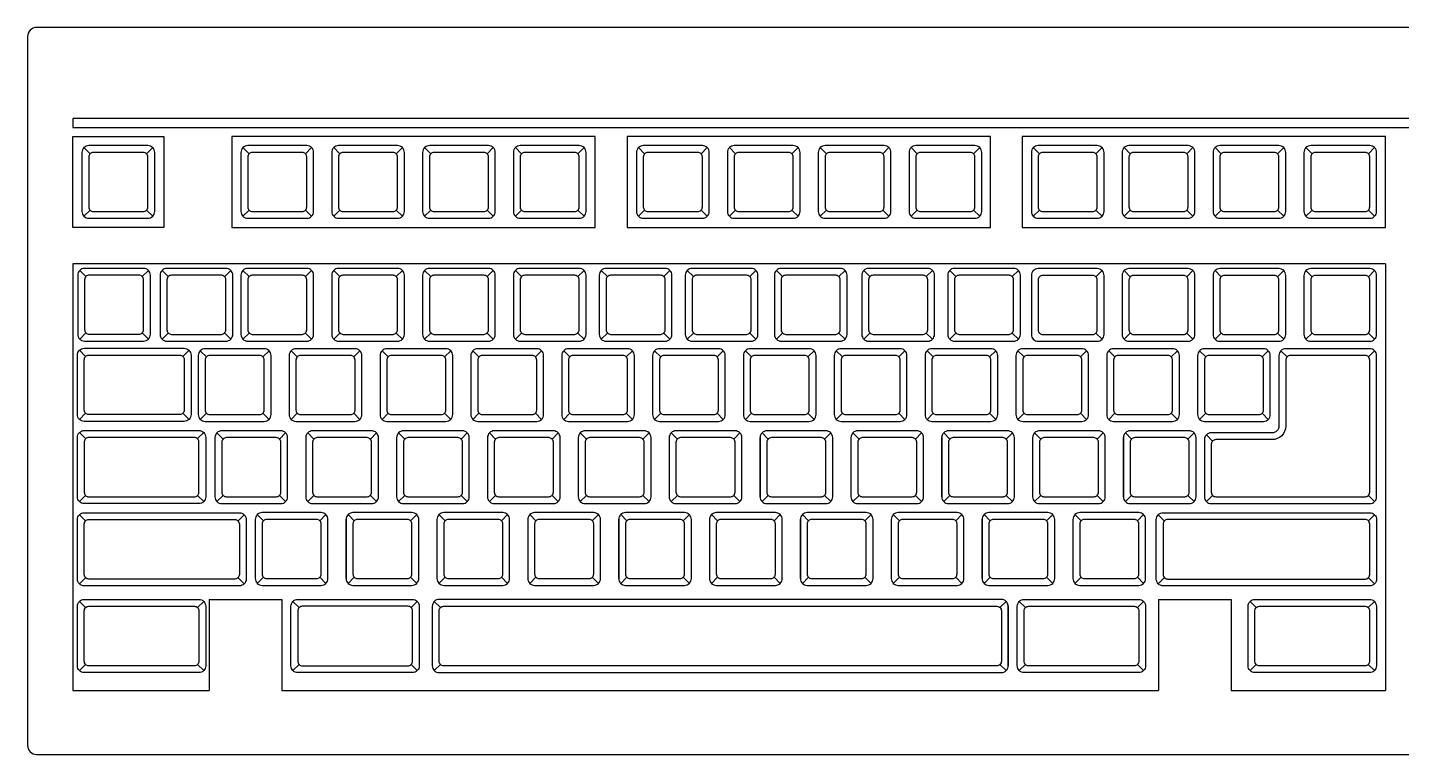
# Model space of a CAD drawing. Extents: x 13.648 to 14.108, y 8.023 to 8.183.
# Drawn here: x 13.6484 to 13.9509, y 8.0232 to 8.1832 of the extents above; entities that cross this region are included whole.
import ezdxf

# ---------------------------------------------------------------- set-up
doc = ezdxf.new("R2010")
doc.units = 0
doc.header["$MEASUREMENT"] = 0
doc.layers.add('ACES', color=2, linetype='CONTINUOUS')
doc.layers.add('ACES-I', color=1, linetype='CONTINUOUS')

msp = doc.modelspace()

# ---------------------------------------------------------------- linework, layer by layer
at = {"layer": 'ACES'}
msp.add_lwpolyline([(13.64845, 8.18121), (13.64845, 8.02521, 0.414214), (13.65045, 8.02321), (14.10645, 8.02321, 0.414214), (14.10845, 8.02521), (14.10845, 8.18121, 0.414214), (14.10645, 8.18321), (13.65045, 8.18321, 0.414214)], format="xyb", close=True, dxfattribs=at)
at = {"layer": 'ACES-I'}
for p, q in [((13.66224, 8.15542), (13.66089, 8.15677)), ((13.67465, 8.15542), (13.67601, 8.15677)), ((13.69722, 8.15542), (13.69587, 8.15677)), ((13.70964, 8.15542), (13.71099, 8.15677)), ((13.71722, 8.15542), (13.71587, 8.15677)), ((13.72964, 8.15542), (13.73099, 8.15677)), ((13.73722, 8.15542), (13.73587, 8.15677)), ((13.74964, 8.15542), (13.75099, 8.15677)), ((13.75722, 8.15542), (13.75587, 8.15677)), ((13.76964, 8.15542), (13.77099, 8.15677)), ((13.78432, 8.15542), (13.78297, 8.15677)), ((13.79674, 8.15542), (13.79809, 8.15677)), ((13.80432, 8.15542), (13.80297, 8.15677)), ((13.81674, 8.15542), (13.81809, 8.15677)), ((13.82432, 8.15542), (13.82297, 8.15677)), ((13.83674, 8.15542), (13.83809, 8.15677)), ((13.84432, 8.15542), (13.84297, 8.15677)), ((13.85674, 8.15542), (13.85809, 8.15677)), ((13.87124, 8.15542), (13.86989, 8.15677)), ((13.88365, 8.15542), (13.88501, 8.15677)), ((13.89124, 8.15542), (13.88989, 8.15677)), ((13.90365, 8.15542), (13.90501, 8.15677)), ((13.91124, 8.15542), (13.90989, 8.15677)), ((13.92365, 8.15542), (13.92501, 8.15677)), ((13.93124, 8.15542), (13.92989, 8.15677)), ((13.94365, 8.15542), (13.94501, 8.15677)), ((13.66224, 8.143), (13.66089, 8.14165)), ((13.67465, 8.143), (13.67601, 8.14165)), ((13.69722, 8.143), (13.69587, 8.14165)), ((13.70964, 8.143), (13.71099, 8.14165)), ((13.71722, 8.143), (13.71587, 8.14165)), ((13.72964, 8.143), (13.73099, 8.14165)), ((13.73722, 8.143), (13.73587, 8.14165)), ((13.74964, 8.143), (13.75099, 8.14165)), ((13.75722, 8.143), (13.75587, 8.14165)), ((13.76964, 8.143), (13.77099, 8.14165)), ((13.78432, 8.143), (13.78297, 8.14165)), ((13.79674, 8.143), (13.79809, 8.14165)), ((13.80432, 8.143), (13.80297, 8.14165)), ((13.81674, 8.143), (13.81809, 8.14165)), ((13.82432, 8.143), (13.82297, 8.14165)), ((13.83674, 8.143), (13.83809, 8.14165)), ((13.84432, 8.143), (13.84297, 8.14165)), ((13.85674, 8.143), (13.85809, 8.14165)), ((13.87124, 8.143), (13.86989, 8.14165)), ((13.88365, 8.143), (13.88501, 8.14165)), ((13.89124, 8.143), (13.88989, 8.14165)), ((13.90365, 8.143), (13.90501, 8.14165)), ((13.91124, 8.143), (13.90989, 8.14165)), ((13.92365, 8.143), (13.92501, 8.14165)), ((13.93124, 8.143), (13.92989, 8.14165)), ((13.94365, 8.143), (13.94501, 8.14165)), ((13.94745, 8.13121), (13.65845, 8.13121)), ((13.65845, 8.13121), (13.65845, 8.03733)), ((13.94745, 8.13121), (13.94745, 8.03733)), ((13.66131, 8.1284), (13.65996, 8.12975)), ((13.67372, 8.1284), (13.67508, 8.12975)), ((13.67945, 8.12838), (13.67809, 8.12974)), ((13.69186, 8.12838), (13.69321, 8.12974)), ((13.69722, 8.12838), (13.69587, 8.12974)), ((13.70964, 8.12838), (13.71099, 8.12974)), ((13.71722, 8.12838), (13.71587, 8.12974)), ((13.72964, 8.12838), (13.73099, 8.12974)), ((13.73722, 8.12838), (13.73587, 8.12974)), ((13.74964, 8.12838), (13.75099, 8.12974)), ((13.75722, 8.12838), (13.75587, 8.12974)), ((13.76964, 8.12838), (13.77099, 8.12974)), ((13.77612, 8.12838), (13.77477, 8.12974)), ((13.78853, 8.12838), (13.78989, 8.12974)), ((13.79506, 8.12838), (13.7937, 8.12974)), ((13.80747, 8.12838), (13.80883, 8.12974)), ((13.81468, 8.12838), (13.81332, 8.12974)), ((13.82709, 8.12838), (13.82844, 8.12974)), ((13.83392, 8.12838), (13.83257, 8.12974)), ((13.84633, 8.12838), (13.84769, 8.12974)), ((13.85283, 8.12838), (13.85148, 8.12974)), ((13.86525, 8.12838), (13.8666, 8.12974)), ((13.88365, 8.12837), (13.88501, 8.12972)), ((13.89124, 8.12837), (13.88989, 8.12972)), ((13.90365, 8.12837), (13.90501, 8.12972)), ((13.91124, 8.12837), (13.90989, 8.12972)), ((13.92365, 8.12837), (13.92501, 8.12972)), ((13.93124, 8.12837), (13.92989, 8.12972)), ((13.94365, 8.12837), (13.94501, 8.12972)), ((13.66131, 8.11598), (13.65996, 8.11463)), ((13.67372, 8.11598), (13.67508, 8.11463)), ((13.67945, 8.11597), (13.67809, 8.11461)), ((13.69186, 8.11597), (13.69321, 8.11461)), ((13.69722, 8.11597), (13.69587, 8.11461)), ((13.70964, 8.11597), (13.71099, 8.11461)), ((13.71722, 8.11597), (13.71587, 8.11461)), ((13.72964, 8.11597), (13.73099, 8.11461)), ((13.73722, 8.11597), (13.73587, 8.11461)), ((13.74964, 8.11597), (13.75099, 8.11461)), ((13.75722, 8.11597), (13.75587, 8.11461)), ((13.76964, 8.11597), (13.77099, 8.11461)), ((13.77612, 8.11597), (13.77477, 8.11461)), ((13.78853, 8.11597), (13.78989, 8.11461)), ((13.79506, 8.11597), (13.7937, 8.11461)), ((13.80747, 8.11597), (13.80883, 8.11461)), ((13.81468, 8.11597), (13.81332, 8.11461)), ((13.82709, 8.11597), (13.82844, 8.11461)), ((13.83392, 8.11597), (13.83257, 8.11461)), ((13.84633, 8.11597), (13.84769, 8.11461)), ((13.85283, 8.11597), (13.85148, 8.11461)), ((13.86525, 8.11597), (13.8666, 8.11461)), ((13.88365, 8.11595), (13.88501, 8.1146)), ((13.89124, 8.11595), (13.88989, 8.1146)), ((13.90365, 8.11595), (13.90501, 8.1146)), ((13.91124, 8.11595), (13.90989, 8.1146)), ((13.92365, 8.11595), (13.92501, 8.1146)), ((13.93124, 8.11595), (13.92989, 8.1146)), ((13.94365, 8.11595), (13.94501, 8.1146)), ((13.66124, 8.11081), (13.65989, 8.11216)), ((13.68265, 8.11081), (13.68401, 8.11216)), ((13.68785, 8.11072), (13.6865, 8.11207)), ((13.70027, 8.11072), (13.70162, 8.11207)), ((13.70785, 8.11072), (13.7065, 8.11207)), ((13.72027, 8.11072), (13.72162, 8.11207)), ((13.72785, 8.11072), (13.7265, 8.11207)), ((13.74027, 8.11072), (13.74162, 8.11207)), ((13.74785, 8.11072), (13.7465, 8.11207)), ((13.76027, 8.11072), (13.76162, 8.11207)), ((13.76785, 8.11072), (13.7665, 8.11207)), ((13.78027, 8.11072), (13.78162, 8.11207)), ((13.78785, 8.11072), (13.7865, 8.11207)), ((13.80027, 8.11072), (13.80162, 8.11207)), ((13.80785, 8.11072), (13.8065, 8.11207)), ((13.82027, 8.11072), (13.82162, 8.11207)), ((13.82785, 8.11072), (13.8265, 8.11207)), ((13.84027, 8.11072), (13.84162, 8.11207)), ((13.84785, 8.11072), (13.8465, 8.11207)), ((13.86027, 8.11072), (13.86162, 8.11207)), ((13.86785, 8.11072), (13.8665, 8.11207)), ((13.88027, 8.11072), (13.88162, 8.11207)), ((13.88785, 8.11072), (13.8865, 8.11207)), ((13.90027, 8.11072), (13.90162, 8.11207)), ((13.90785, 8.11072), (13.9065, 8.11207)), ((13.92027, 8.11072), (13.92162, 8.11207)), ((13.92439, 8.11207), (13.92574, 8.11072)), ((13.94501, 8.11207), (13.94365, 8.11072)), ((13.66124, 8.0983), (13.65989, 8.09695)), ((13.68265, 8.0983), (13.68401, 8.09695)), ((13.68785, 8.0983), (13.6865, 8.09695)), ((13.70027, 8.0983), (13.70162, 8.09695)), ((13.70785, 8.0983), (13.7065, 8.09695)), ((13.72027, 8.0983), (13.72162, 8.09695)), ((13.72785, 8.0983), (13.7265, 8.09695)), ((13.74027, 8.0983), (13.74162, 8.09695)), ((13.74785, 8.0983), (13.7465, 8.09695)), ((13.76027, 8.0983), (13.76162, 8.09695)), ((13.76785, 8.0983), (13.7665, 8.09695)), ((13.78027, 8.0983), (13.78162, 8.09695)), ((13.78785, 8.0983), (13.7865, 8.09695)), ((13.80027, 8.0983), (13.80162, 8.09695)), ((13.80785, 8.0983), (13.8065, 8.09695)), ((13.82027, 8.0983), (13.82162, 8.09695)), ((13.82785, 8.0983), (13.8265, 8.09695)), ((13.84027, 8.0983), (13.84162, 8.09695)), ((13.84785, 8.0983), (13.8465, 8.09695)), ((13.86027, 8.0983), (13.86162, 8.09695)), ((13.86785, 8.0983), (13.8665, 8.09695)), ((13.88027, 8.0983), (13.88162, 8.09695)), ((13.88785, 8.0983), (13.8865, 8.09695)), ((13.90027, 8.0983), (13.90162, 8.09695)), ((13.90785, 8.0983), (13.9065, 8.09695)), ((13.92027, 8.0983), (13.92162, 8.09695)), ((13.66124, 8.09272), (13.65989, 8.09407)), ((13.68591, 8.09272), (13.68726, 8.09407)), ((13.6897, 8.09301), (13.6897, 8.07992)), ((13.69152, 8.09264), (13.69016, 8.094)), ((13.70393, 8.09264), (13.70528, 8.094)), ((13.7097, 8.09301), (13.7097, 8.07992)), ((13.71152, 8.09264), (13.71016, 8.094)), ((13.72393, 8.09264), (13.72528, 8.094)), ((13.7297, 8.09301), (13.7297, 8.07992)), ((13.73152, 8.09264), (13.73016, 8.094)), ((13.74393, 8.09264), (13.74528, 8.094)), ((13.7497, 8.09301), (13.7497, 8.07992)), ((13.75152, 8.09264), (13.75016, 8.094)), ((13.76393, 8.09264), (13.76528, 8.094)), ((13.7697, 8.09301), (13.7697, 8.07992)), ((13.77152, 8.09264), (13.77016, 8.094)), ((13.78393, 8.09264), (13.78528, 8.094)), ((13.7897, 8.09301), (13.7897, 8.07992)), ((13.79152, 8.09264), (13.79016, 8.094)), ((13.80393, 8.09264), (13.80528, 8.094)), ((13.8097, 8.09301), (13.8097, 8.07992)), ((13.81152, 8.09264), (13.81016, 8.094)), ((13.82393, 8.09264), (13.82528, 8.094)), ((13.8297, 8.09301), (13.8297, 8.07992)), ((13.83152, 8.09264), (13.83016, 8.094)), ((13.84393, 8.09264), (13.84528, 8.094)), ((13.8497, 8.09301), (13.8497, 8.07992)), ((13.85152, 8.09264), (13.85016, 8.094)), ((13.86393, 8.09264), (13.86528, 8.094)), ((13.8697, 8.09301), (13.8697, 8.07992)), ((13.87152, 8.09264), (13.87016, 8.094)), ((13.88393, 8.09264), (13.88528, 8.094)), ((13.8897, 8.09301), (13.8897, 8.07992)), ((13.89152, 8.09264), (13.89016, 8.094)), ((13.90393, 8.09264), (13.90528, 8.094)), ((13.908, 8.09356), (13.90935, 8.0922)), ((13.66124, 8.08021), (13.65989, 8.07886)), ((13.68591, 8.08021), (13.68726, 8.07886)), ((13.69152, 8.08023), (13.69016, 8.07888)), ((13.70393, 8.08023), (13.70528, 8.07888)), ((13.71152, 8.08023), (13.71016, 8.07888)), ((13.72393, 8.08023), (13.72528, 8.07888)), ((13.73152, 8.08023), (13.73016, 8.07888)), ((13.74393, 8.08023), (13.74528, 8.07888)), ((13.75152, 8.08023), (13.75016, 8.07888)), ((13.76393, 8.08023), (13.76528, 8.07888)), ((13.77152, 8.08023), (13.77016, 8.07888)), ((13.78393, 8.08023), (13.78528, 8.07888)), ((13.79152, 8.08023), (13.79016, 8.07888)), ((13.80393, 8.08023), (13.80528, 8.07888)), ((13.81152, 8.08023), (13.81016, 8.07888)), ((13.82393, 8.08023), (13.82528, 8.07888)), ((13.83152, 8.08023), (13.83016, 8.07888)), ((13.84393, 8.08023), (13.84528, 8.07888)), ((13.85152, 8.08023), (13.85016, 8.07888)), ((13.86393, 8.08023), (13.86528, 8.07888)), ((13.87152, 8.08023), (13.87016, 8.07888)), ((13.88393, 8.08023), (13.88528, 8.07888)), ((13.89152, 8.08023), (13.89016, 8.07888)), ((13.90393, 8.08023), (13.90528, 8.07888)), ((13.908, 8.07888), (13.90935, 8.08023)), ((13.94501, 8.07888), (13.94365, 8.08023)), ((13.66124, 8.07463), (13.65989, 8.07598)), ((13.6948, 8.07463), (13.69616, 8.07598)), ((13.69857, 8.07501), (13.69857, 8.06192)), ((13.70039, 8.07464), (13.69904, 8.076)), ((13.7128, 8.07464), (13.71416, 8.076)), ((13.71857, 8.07501), (13.71857, 8.06192)), ((13.72039, 8.07464), (13.71904, 8.076)), ((13.7328, 8.07464), (13.73416, 8.076)), ((13.73857, 8.07501), (13.73857, 8.06192)), ((13.74039, 8.07464), (13.73904, 8.076)), ((13.7528, 8.07464), (13.75416, 8.076)), ((13.75857, 8.07501), (13.75857, 8.06192)), ((13.76039, 8.07464), (13.75904, 8.076)), ((13.7728, 8.07464), (13.77416, 8.076)), ((13.77857, 8.07501), (13.77857, 8.06192)), ((13.78039, 8.07464), (13.77904, 8.076)), ((13.7928, 8.07464), (13.79416, 8.076)), ((13.79857, 8.07501), (13.79857, 8.06192)), ((13.80039, 8.07464), (13.79904, 8.076)), ((13.8128, 8.07464), (13.81416, 8.076)), ((13.81857, 8.07501), (13.81857, 8.06192)), ((13.82039, 8.07464), (13.81904, 8.076)), ((13.8328, 8.07464), (13.83416, 8.076)), ((13.83857, 8.07501), (13.83857, 8.06192)), ((13.84039, 8.07464), (13.83904, 8.076)), ((13.8528, 8.07464), (13.85416, 8.076)), ((13.85857, 8.07501), (13.85857, 8.06192)), ((13.86039, 8.07464), (13.85904, 8.076)), ((13.8728, 8.07464), (13.87416, 8.076)), ((13.87857, 8.07501), (13.87857, 8.06192)), ((13.88039, 8.07464), (13.87904, 8.076)), ((13.8928, 8.07464), (13.89416, 8.076)), ((13.89873, 8.07463), (13.89738, 8.07598)), ((13.94365, 8.07463), (13.94501, 8.07598)), ((13.66124, 8.06212), (13.65989, 8.06077)), ((13.6948, 8.06212), (13.69616, 8.06077)), ((13.70039, 8.06223), (13.69904, 8.06088)), ((13.7128, 8.06223), (13.71416, 8.06088)), ((13.72039, 8.06223), (13.71904, 8.06088)), ((13.7328, 8.06223), (13.73416, 8.06088)), ((13.74039, 8.06223), (13.73904, 8.06088)), ((13.7528, 8.06223), (13.75416, 8.06088)), ((13.76039, 8.06223), (13.75904, 8.06088)), ((13.7728, 8.06223), (13.77416, 8.06088)), ((13.78039, 8.06223), (13.77904, 8.06088)), ((13.7928, 8.06223), (13.79416, 8.06088)), ((13.80039, 8.06223), (13.79904, 8.06088)), ((13.8128, 8.06223), (13.81416, 8.06088)), ((13.82039, 8.06223), (13.81904, 8.06088)), ((13.8328, 8.06223), (13.83416, 8.06088)), ((13.84039, 8.06223), (13.83904, 8.06088)), ((13.8528, 8.06223), (13.85416, 8.06088)), ((13.86039, 8.06223), (13.85904, 8.06088)), ((13.8728, 8.06223), (13.87416, 8.06088)), ((13.88039, 8.06223), (13.87904, 8.06088)), ((13.8928, 8.06223), (13.89416, 8.06088)), ((13.89873, 8.06212), (13.89738, 8.06077)), ((13.94365, 8.06212), (13.94501, 8.06077)), ((13.66124, 8.05554), (13.65989, 8.05689)), ((13.68591, 8.05554), (13.68726, 8.05689)), ((13.68845, 8.05733), (13.70445, 8.05733)), ((13.68845, 8.05733), (13.68845, 8.03733)), ((13.70445, 8.05733), (13.70445, 8.03733)), ((13.70824, 8.05554), (13.70689, 8.05689)), ((13.73291, 8.05554), (13.73426, 8.05689)), ((13.73935, 8.05554), (13.73799, 8.05689)), ((13.86255, 8.05554), (13.86391, 8.05689)), ((13.86435, 8.05583), (13.86435, 8.04274)), ((13.86814, 8.05554), (13.86679, 8.05689)), ((13.8928, 8.05554), (13.89416, 8.05689)), ((13.89745, 8.05733), (13.91345, 8.05733)), ((13.89745, 8.05733), (13.89745, 8.03733)), ((13.91345, 8.05733), (13.91345, 8.03733)), ((13.91897, 8.05554), (13.91761, 8.05689)), ((13.94363, 8.05554), (13.94499, 8.05689)), ((13.66124, 8.04303), (13.65989, 8.04168)), ((13.68591, 8.04303), (13.68726, 8.04168)), ((13.70824, 8.04303), (13.70689, 8.04168)), ((13.73291, 8.04303), (13.73426, 8.04168)), ((13.73935, 8.04303), (13.73799, 8.04168)), ((13.86255, 8.04303), (13.86391, 8.04168)), ((13.86814, 8.04303), (13.86679, 8.04168)), ((13.8928, 8.04303), (13.89416, 8.04168)), ((13.91897, 8.04303), (13.91761, 8.04168)), ((13.94363, 8.04303), (13.94499, 8.04168)), ((13.65845, 8.03733), (13.68845, 8.03733)), ((13.70445, 8.03733), (13.89745, 8.03733)), ((13.91345, 8.03733), (13.94745, 8.03733))]:
    msp.add_line(p, q, dxfattribs=at)
for points in [[(13.65845, 8.16121), (14.01445, 8.16121), (14.01445, 8.16321), (13.65845, 8.16321)], [(13.65845, 8.15921), (13.67845, 8.15921), (13.67845, 8.13921), (13.65845, 8.13921)], [(13.77345, 8.15921), (13.69345, 8.15921), (13.69345, 8.13921), (13.77345, 8.13921)], [(13.86045, 8.15921), (13.78045, 8.15921), (13.78045, 8.13921), (13.86045, 8.13921)], [(13.94745, 8.15921), (13.86745, 8.15921), (13.86745, 8.13921), (13.94745, 8.13921)]]:
    msp.add_lwpolyline(points, close=True, dxfattribs=at)
for points in [[(13.67645, 8.15571, 0.414214), (13.67495, 8.15721), (13.66195, 8.15721, 0.414214), (13.66045, 8.15571), (13.66045, 8.14271, 0.414214), (13.66195, 8.14121), (13.67495, 8.14121, 0.414214), (13.67645, 8.14271)], [(13.67395, 8.15571), (13.66295, 8.15571, 0.414214), (13.66195, 8.15471), (13.66195, 8.14371, 0.414214), (13.66295, 8.14271), (13.67395, 8.14271, 0.414214), (13.67495, 8.14371), (13.67495, 8.15471, 0.414214)], [(13.71143, 8.15571, 0.414214), (13.70993, 8.15721), (13.69693, 8.15721, 0.414214), (13.69543, 8.15571), (13.69543, 8.14271, 0.414214), (13.69693, 8.14121), (13.70993, 8.14121, 0.414214), (13.71143, 8.14271)], [(13.70893, 8.15571), (13.69793, 8.15571, 0.414214), (13.69693, 8.15471), (13.69693, 8.14371, 0.414214), (13.69793, 8.14271), (13.70893, 8.14271, 0.414214), (13.70993, 8.14371), (13.70993, 8.15471, 0.414214)], [(13.73143, 8.15571, 0.414214), (13.72993, 8.15721), (13.71693, 8.15721, 0.414214), (13.71543, 8.15571), (13.71543, 8.14271, 0.414214), (13.71693, 8.14121), (13.72993, 8.14121, 0.414214), (13.73143, 8.14271)], [(13.72893, 8.15571), (13.71793, 8.15571, 0.414214), (13.71693, 8.15471), (13.71693, 8.14371, 0.414214), (13.71793, 8.14271), (13.72893, 8.14271, 0.414214), (13.72993, 8.14371), (13.72993, 8.15471, 0.414214)], [(13.75143, 8.15571, 0.414214), (13.74993, 8.15721), (13.73693, 8.15721, 0.414214), (13.73543, 8.15571), (13.73543, 8.14271, 0.414214), (13.73693, 8.14121), (13.74993, 8.14121, 0.414214), (13.75143, 8.14271)], [(13.74893, 8.15571), (13.73793, 8.15571, 0.414214), (13.73693, 8.15471), (13.73693, 8.14371, 0.414214), (13.73793, 8.14271), (13.74893, 8.14271, 0.414214), (13.74993, 8.14371), (13.74993, 8.15471, 0.414214)], [(13.77143, 8.15571, 0.414214), (13.76993, 8.15721), (13.75693, 8.15721, 0.414214), (13.75543, 8.15571), (13.75543, 8.14271, 0.414214), (13.75693, 8.14121), (13.76993, 8.14121, 0.414214), (13.77143, 8.14271)], [(13.76893, 8.15571), (13.75793, 8.15571, 0.414214), (13.75693, 8.15471), (13.75693, 8.14371, 0.414214), (13.75793, 8.14271), (13.76893, 8.14271, 0.414214), (13.76993, 8.14371), (13.76993, 8.15471, 0.414214)], [(13.79853, 8.15571, 0.414214), (13.79703, 8.15721), (13.78403, 8.15721, 0.414214), (13.78253, 8.15571), (13.78253, 8.14271, 0.414214), (13.78403, 8.14121), (13.79703, 8.14121, 0.414214), (13.79853, 8.14271)], [(13.79603, 8.15571), (13.78503, 8.15571, 0.414214), (13.78403, 8.15471), (13.78403, 8.14371, 0.414214), (13.78503, 8.14271), (13.79603, 8.14271, 0.414214), (13.79703, 8.14371), (13.79703, 8.15471, 0.414214)], [(13.81853, 8.15571, 0.414214), (13.81703, 8.15721), (13.80403, 8.15721, 0.414214), (13.80253, 8.15571), (13.80253, 8.14271, 0.414214), (13.80403, 8.14121), (13.81703, 8.14121, 0.414214), (13.81853, 8.14271)], [(13.81603, 8.15571), (13.80503, 8.15571, 0.414214), (13.80403, 8.15471), (13.80403, 8.14371, 0.414214), (13.80503, 8.14271), (13.81603, 8.14271, 0.414214), (13.81703, 8.14371), (13.81703, 8.15471, 0.414214)], [(13.83853, 8.15571, 0.414214), (13.83703, 8.15721), (13.82403, 8.15721, 0.414214), (13.82253, 8.15571), (13.82253, 8.14271, 0.414214), (13.82403, 8.14121), (13.83703, 8.14121, 0.414214), (13.83853, 8.14271)], [(13.83603, 8.15571), (13.82503, 8.15571, 0.414214), (13.82403, 8.15471), (13.82403, 8.14371, 0.414214), (13.82503, 8.14271), (13.83603, 8.14271, 0.414214), (13.83703, 8.14371), (13.83703, 8.15471, 0.414214)], [(13.85853, 8.15571, 0.414214), (13.85703, 8.15721), (13.84403, 8.15721, 0.414214), (13.84253, 8.15571), (13.84253, 8.14271, 0.414214), (13.84403, 8.14121), (13.85703, 8.14121, 0.414214), (13.85853, 8.14271)], [(13.85603, 8.15571), (13.84503, 8.15571, 0.414214), (13.84403, 8.15471), (13.84403, 8.14371, 0.414214), (13.84503, 8.14271), (13.85603, 8.14271, 0.414214), (13.85703, 8.14371), (13.85703, 8.15471, 0.414214)], [(13.88545, 8.15571, 0.414214), (13.88395, 8.15721), (13.87095, 8.15721, 0.414214), (13.86945, 8.15571), (13.86945, 8.14271, 0.414214), (13.87095, 8.14121), (13.88395, 8.14121, 0.414214), (13.88545, 8.14271)], [(13.88295, 8.15571), (13.87195, 8.15571, 0.414214), (13.87095, 8.15471), (13.87095, 8.14371, 0.414214), (13.87195, 8.14271), (13.88295, 8.14271, 0.414214), (13.88395, 8.14371), (13.88395, 8.15471, 0.414214)], [(13.90545, 8.15571, 0.414214), (13.90395, 8.15721), (13.89095, 8.15721, 0.414214), (13.88945, 8.15571), (13.88945, 8.14271, 0.414214), (13.89095, 8.14121), (13.90395, 8.14121, 0.414214), (13.90545, 8.14271)], [(13.90295, 8.15571), (13.89195, 8.15571, 0.414214), (13.89095, 8.15471), (13.89095, 8.14371, 0.414214), (13.89195, 8.14271), (13.90295, 8.14271, 0.414214), (13.90395, 8.14371), (13.90395, 8.15471, 0.414214)], [(13.92545, 8.15571, 0.414214), (13.92395, 8.15721), (13.91095, 8.15721, 0.414214), (13.90945, 8.15571), (13.90945, 8.14271, 0.414214), (13.91095, 8.14121), (13.92395, 8.14121, 0.414214), (13.92545, 8.14271)], [(13.92295, 8.15571), (13.91195, 8.15571, 0.414214), (13.91095, 8.15471), (13.91095, 8.14371, 0.414214), (13.91195, 8.14271), (13.92295, 8.14271, 0.414214), (13.92395, 8.14371), (13.92395, 8.15471, 0.414214)], [(13.94545, 8.15571, 0.414214), (13.94395, 8.15721), (13.93095, 8.15721, 0.414214), (13.92945, 8.15571), (13.92945, 8.14271, 0.414214), (13.93095, 8.14121), (13.94395, 8.14121, 0.414214), (13.94545, 8.14271)], [(13.94295, 8.15571), (13.93195, 8.15571, 0.414214), (13.93095, 8.15471), (13.93095, 8.14371, 0.414214), (13.93195, 8.14271), (13.94295, 8.14271, 0.414214), (13.94395, 8.14371), (13.94395, 8.15471, 0.414214)], [(13.67552, 8.12869, 0.414214), (13.67402, 8.13019), (13.66102, 8.13019, 0.414214), (13.65952, 8.12869), (13.65952, 8.11569, 0.414214), (13.66102, 8.11419), (13.67402, 8.11419, 0.414214), (13.67552, 8.11569)], [(13.67302, 8.12869), (13.66202, 8.12869, 0.414214), (13.66102, 8.12769), (13.66102, 8.11669, 0.414214), (13.66202, 8.11569), (13.67302, 8.11569, 0.414214), (13.67402, 8.11669), (13.67402, 8.12769, 0.414214)], [(13.69365, 8.12868, 0.414214), (13.69215, 8.13018), (13.67915, 8.13018, 0.414214), (13.67765, 8.12868), (13.67765, 8.11568, 0.414214), (13.67915, 8.11418), (13.69215, 8.11418, 0.414214), (13.69365, 8.11568)], [(13.69115, 8.12868), (13.68015, 8.12868, 0.414214), (13.67915, 8.12768), (13.67915, 8.11668, 0.414214), (13.68015, 8.11568), (13.69115, 8.11568, 0.414214), (13.69215, 8.11668), (13.69215, 8.12768, 0.414214)], [(13.71143, 8.12868, 0.414214), (13.70993, 8.13018), (13.69693, 8.13018, 0.414214), (13.69543, 8.12868), (13.69543, 8.11568, 0.414214), (13.69693, 8.11418), (13.70993, 8.11418, 0.414214), (13.71143, 8.11568)], [(13.70893, 8.12868), (13.69793, 8.12868, 0.414214), (13.69693, 8.12768), (13.69693, 8.11668, 0.414214), (13.69793, 8.11568), (13.70893, 8.11568, 0.414214), (13.70993, 8.11668), (13.70993, 8.12768, 0.414214)], [(13.73143, 8.12868, 0.414214), (13.72993, 8.13018), (13.71693, 8.13018, 0.414214), (13.71543, 8.12868), (13.71543, 8.11568, 0.414214), (13.71693, 8.11418), (13.72993, 8.11418, 0.414214), (13.73143, 8.11568)], [(13.72893, 8.12868), (13.71793, 8.12868, 0.414214), (13.71693, 8.12768), (13.71693, 8.11668, 0.414214), (13.71793, 8.11568), (13.72893, 8.11568, 0.414214), (13.72993, 8.11668), (13.72993, 8.12768, 0.414214)], [(13.75143, 8.12868, 0.414214), (13.74993, 8.13018), (13.73693, 8.13018, 0.414214), (13.73543, 8.12868), (13.73543, 8.11568, 0.414214), (13.73693, 8.11418), (13.74993, 8.11418, 0.414214), (13.75143, 8.11568)], [(13.74893, 8.12868), (13.73793, 8.12868, 0.414214), (13.73693, 8.12768), (13.73693, 8.11668, 0.414214), (13.73793, 8.11568), (13.74893, 8.11568, 0.414214), (13.74993, 8.11668), (13.74993, 8.12768, 0.414214)], [(13.77143, 8.12868, 0.414214), (13.76993, 8.13018), (13.75693, 8.13018, 0.414214), (13.75543, 8.12868), (13.75543, 8.11568, 0.414214), (13.75693, 8.11418), (13.76993, 8.11418, 0.414214), (13.77143, 8.11568)], [(13.76893, 8.12868), (13.75793, 8.12868, 0.414214), (13.75693, 8.12768), (13.75693, 8.11668, 0.414214), (13.75793, 8.11568), (13.76893, 8.11568, 0.414214), (13.76993, 8.11668), (13.76993, 8.12768, 0.414214)], [(13.79033, 8.12868, 0.414214), (13.78883, 8.13018), (13.77583, 8.13018, 0.414214), (13.77433, 8.12868), (13.77433, 8.11568, 0.414214), (13.77583, 8.11418), (13.78883, 8.11418, 0.414214), (13.79033, 8.11568)], [(13.78783, 8.12868), (13.77683, 8.12868, 0.414214), (13.77583, 8.12768), (13.77583, 8.11668, 0.414214), (13.77683, 8.11568), (13.78783, 8.11568, 0.414214), (13.78883, 8.11668), (13.78883, 8.12768, 0.414214)], [(13.80927, 8.12868, 0.414214), (13.80777, 8.13018), (13.79477, 8.13018, 0.414214), (13.79327, 8.12868), (13.79327, 8.11568, 0.414214), (13.79477, 8.11418), (13.80777, 8.11418, 0.414214), (13.80927, 8.11568)], [(13.80677, 8.12868), (13.79577, 8.12868, 0.414214), (13.79477, 8.12768), (13.79477, 8.11668, 0.414214), (13.79577, 8.11568), (13.80677, 8.11568, 0.414214), (13.80777, 8.11668), (13.80777, 8.12768, 0.414214)], [(13.82888, 8.12868, 0.414214), (13.82738, 8.13018), (13.81438, 8.13018, 0.414214), (13.81288, 8.12868), (13.81288, 8.11568, 0.414214), (13.81438, 8.11418), (13.82738, 8.11418, 0.414214), (13.82888, 8.11568)], [(13.82638, 8.12868), (13.81538, 8.12868, 0.414214), (13.81438, 8.12768), (13.81438, 8.11668, 0.414214), (13.81538, 8.11568), (13.82638, 8.11568, 0.414214), (13.82738, 8.11668), (13.82738, 8.12768, 0.414214)], [(13.84813, 8.12868, 0.414214), (13.84663, 8.13018), (13.83363, 8.13018, 0.414214), (13.83213, 8.12868), (13.83213, 8.11568, 0.414214), (13.83363, 8.11418), (13.84663, 8.11418, 0.414214), (13.84813, 8.11568)], [(13.84563, 8.12868), (13.83463, 8.12868, 0.414214), (13.83363, 8.12768), (13.83363, 8.11668, 0.414214), (13.83463, 8.11568), (13.84563, 8.11568, 0.414214), (13.84663, 8.11668), (13.84663, 8.12768, 0.414214)], [(13.86704, 8.12868, 0.414214), (13.86554, 8.13018), (13.85254, 8.13018, 0.414214), (13.85104, 8.12868), (13.85104, 8.11568, 0.414214), (13.85254, 8.11418), (13.86554, 8.11418, 0.414214), (13.86704, 8.11568)], [(13.86454, 8.12868), (13.85354, 8.12868, 0.414214), (13.85254, 8.12768), (13.85254, 8.11668, 0.414214), (13.85354, 8.11568), (13.86454, 8.11568, 0.414214), (13.86554, 8.11668), (13.86554, 8.12768, 0.414214)], [(13.88545, 8.12866, 0.414214), (13.88395, 8.13016), (13.87095, 8.13016, 0.414214), (13.86945, 8.12866), (13.86945, 8.11566, 0.414214), (13.87095, 8.11416), (13.88395, 8.11416, 0.414214), (13.88545, 8.11566)], [(13.88295, 8.12866), (13.87195, 8.12866, 0.414214), (13.87095, 8.12766), (13.87095, 8.11666, 0.414214), (13.87195, 8.11566), (13.88295, 8.11566, 0.414214), (13.88395, 8.11666), (13.88395, 8.12766, 0.414214)], [(13.90545, 8.12866, 0.414214), (13.90395, 8.13016), (13.89095, 8.13016, 0.414214), (13.88945, 8.12866), (13.88945, 8.11566, 0.414214), (13.89095, 8.11416), (13.90395, 8.11416, 0.414214), (13.90545, 8.11566)], [(13.90295, 8.12866), (13.89195, 8.12866, 0.414214), (13.89095, 8.12766), (13.89095, 8.11666, 0.414214), (13.89195, 8.11566), (13.90295, 8.11566, 0.414214), (13.90395, 8.11666), (13.90395, 8.12766, 0.414214)], [(13.92545, 8.12866, 0.414214), (13.92395, 8.13016), (13.91095, 8.13016, 0.414214), (13.90945, 8.12866), (13.90945, 8.11566, 0.414214), (13.91095, 8.11416), (13.92395, 8.11416, 0.414214), (13.92545, 8.11566)], [(13.92295, 8.12866), (13.91195, 8.12866, 0.414214), (13.91095, 8.12766), (13.91095, 8.11666, 0.414214), (13.91195, 8.11566), (13.92295, 8.11566, 0.414214), (13.92395, 8.11666), (13.92395, 8.12766, 0.414214)], [(13.94545, 8.12866, 0.414214), (13.94395, 8.13016), (13.93095, 8.13016, 0.414214), (13.92945, 8.12866), (13.92945, 8.11566, 0.414214), (13.93095, 8.11416), (13.94395, 8.11416, 0.414214), (13.94545, 8.11566)], [(13.94295, 8.12866), (13.93195, 8.12866, 0.414214), (13.93095, 8.12766), (13.93095, 8.11666, 0.414214), (13.93195, 8.11566), (13.94295, 8.11566, 0.414214), (13.94395, 8.11666), (13.94395, 8.12766, 0.414214)], [(13.66095, 8.1126), (13.68295, 8.1126, -0.414214), (13.68445, 8.1111), (13.68445, 8.09801, -0.414214), (13.68295, 8.09651), (13.66095, 8.09651, -0.414214), (13.65945, 8.09801), (13.65945, 8.1111, -0.414214)], [(13.68295, 8.1101), (13.68295, 8.09901, -0.414214), (13.68195, 8.09801), (13.66195, 8.09801, -0.414214), (13.66095, 8.09901), (13.66095, 8.1101, -0.414214), (13.66195, 8.1111), (13.68195, 8.1111, -0.414214)], [(13.70206, 8.11101, 0.414214), (13.70056, 8.11251), (13.68756, 8.11251, 0.414214), (13.68606, 8.11101), (13.68606, 8.09801, 0.414214), (13.68756, 8.09651), (13.70056, 8.09651, 0.414214), (13.70206, 8.09801)], [(13.69956, 8.11101), (13.68856, 8.11101, 0.414214), (13.68756, 8.11001), (13.68756, 8.09901, 0.414214), (13.68856, 8.09801), (13.69956, 8.09801, 0.414214), (13.70056, 8.09901), (13.70056, 8.11001, 0.414214)], [(13.72206, 8.11101, 0.414214), (13.72056, 8.11251), (13.70756, 8.11251, 0.414214), (13.70606, 8.11101), (13.70606, 8.09801, 0.414214), (13.70756, 8.09651), (13.72056, 8.09651, 0.414214), (13.72206, 8.09801)], [(13.71956, 8.11101), (13.70856, 8.11101, 0.414214), (13.70756, 8.11001), (13.70756, 8.09901, 0.414214), (13.70856, 8.09801), (13.71956, 8.09801, 0.414214), (13.72056, 8.09901), (13.72056, 8.11001, 0.414214)], [(13.74206, 8.11101, 0.414214), (13.74056, 8.11251), (13.72756, 8.11251, 0.414214), (13.72606, 8.11101), (13.72606, 8.09801, 0.414214), (13.72756, 8.09651), (13.74056, 8.09651, 0.414214), (13.74206, 8.09801)], [(13.73956, 8.11101), (13.72856, 8.11101, 0.414214), (13.72756, 8.11001), (13.72756, 8.09901, 0.414214), (13.72856, 8.09801), (13.73956, 8.09801, 0.414214), (13.74056, 8.09901), (13.74056, 8.11001, 0.414214)], [(13.76206, 8.11101, 0.414214), (13.76056, 8.11251), (13.74756, 8.11251, 0.414214), (13.74606, 8.11101), (13.74606, 8.09801, 0.414214), (13.74756, 8.09651), (13.76056, 8.09651, 0.414214), (13.76206, 8.09801)], [(13.75956, 8.11101), (13.74856, 8.11101, 0.414214), (13.74756, 8.11001), (13.74756, 8.09901, 0.414214), (13.74856, 8.09801), (13.75956, 8.09801, 0.414214), (13.76056, 8.09901), (13.76056, 8.11001, 0.414214)], [(13.78206, 8.11101, 0.414214), (13.78056, 8.11251), (13.76756, 8.11251, 0.414214), (13.76606, 8.11101), (13.76606, 8.09801, 0.414214), (13.76756, 8.09651), (13.78056, 8.09651, 0.414214), (13.78206, 8.09801)], [(13.77956, 8.11101), (13.76856, 8.11101, 0.414214), (13.76756, 8.11001), (13.76756, 8.09901, 0.414214), (13.76856, 8.09801), (13.77956, 8.09801, 0.414214), (13.78056, 8.09901), (13.78056, 8.11001, 0.414214)], [(13.80206, 8.11101, 0.414214), (13.80056, 8.11251), (13.78756, 8.11251, 0.414214), (13.78606, 8.11101), (13.78606, 8.09801, 0.414214), (13.78756, 8.09651), (13.80056, 8.09651, 0.414214), (13.80206, 8.09801)], [(13.79956, 8.11101), (13.78856, 8.11101, 0.414214), (13.78756, 8.11001), (13.78756, 8.09901, 0.414214), (13.78856, 8.09801), (13.79956, 8.09801, 0.414214), (13.80056, 8.09901), (13.80056, 8.11001, 0.414214)], [(13.82206, 8.11101, 0.414214), (13.82056, 8.11251), (13.80756, 8.11251, 0.414214), (13.80606, 8.11101), (13.80606, 8.09801, 0.414214), (13.80756, 8.09651), (13.82056, 8.09651, 0.414214), (13.82206, 8.09801)], [(13.81956, 8.11101), (13.80856, 8.11101, 0.414214), (13.80756, 8.11001), (13.80756, 8.09901, 0.414214), (13.80856, 8.09801), (13.81956, 8.09801, 0.414214), (13.82056, 8.09901), (13.82056, 8.11001, 0.414214)], [(13.84206, 8.11101, 0.414214), (13.84056, 8.11251), (13.82756, 8.11251, 0.414214), (13.82606, 8.11101), (13.82606, 8.09801, 0.414214), (13.82756, 8.09651), (13.84056, 8.09651, 0.414214), (13.84206, 8.09801)], [(13.83956, 8.11101), (13.82856, 8.11101, 0.414214), (13.82756, 8.11001), (13.82756, 8.09901, 0.414214), (13.82856, 8.09801), (13.83956, 8.09801, 0.414214), (13.84056, 8.09901), (13.84056, 8.11001, 0.414214)], [(13.86206, 8.11101, 0.414214), (13.86056, 8.11251), (13.84756, 8.11251, 0.414214), (13.84606, 8.11101), (13.84606, 8.09801, 0.414214), (13.84756, 8.09651), (13.86056, 8.09651, 0.414214), (13.86206, 8.09801)], [(13.85956, 8.11101), (13.84856, 8.11101, 0.414214), (13.84756, 8.11001), (13.84756, 8.09901, 0.414214), (13.84856, 8.09801), (13.85956, 8.09801, 0.414214), (13.86056, 8.09901), (13.86056, 8.11001, 0.414214)], [(13.88206, 8.11101, 0.414214), (13.88056, 8.11251), (13.86756, 8.11251, 0.414214), (13.86606, 8.11101), (13.86606, 8.09801, 0.414214), (13.86756, 8.09651), (13.88056, 8.09651, 0.414214), (13.88206, 8.09801)], [(13.87956, 8.11101), (13.86856, 8.11101, 0.414214), (13.86756, 8.11001), (13.86756, 8.09901, 0.414214), (13.86856, 8.09801), (13.87956, 8.09801, 0.414214), (13.88056, 8.09901), (13.88056, 8.11001, 0.414214)], [(13.90206, 8.11101, 0.414214), (13.90056, 8.11251), (13.88756, 8.11251, 0.414214), (13.88606, 8.11101), (13.88606, 8.09801, 0.414214), (13.88756, 8.09651), (13.90056, 8.09651, 0.414214), (13.90206, 8.09801)], [(13.89956, 8.11101), (13.88856, 8.11101, 0.414214), (13.88756, 8.11001), (13.88756, 8.09901, 0.414214), (13.88856, 8.09801), (13.89956, 8.09801, 0.414214), (13.90056, 8.09901), (13.90056, 8.11001, 0.414214)], [(13.92206, 8.11101, 0.414214), (13.92056, 8.11251), (13.90756, 8.11251, 0.414214), (13.90606, 8.11101), (13.90606, 8.09801, 0.414214), (13.90756, 8.09651), (13.92056, 8.09651, 0.414214), (13.92206, 8.09801)], [(13.90906, 8.07844), (13.94395, 8.07844, 0.414214), (13.94545, 8.07994), (13.94545, 8.11101, 0.414214), (13.94395, 8.11251), (13.92545, 8.11251, 0.414214), (13.92395, 8.11101), (13.92395, 8.0955, -0.414214), (13.92245, 8.094), (13.90906, 8.094, 0.414214), (13.90756, 8.0925), (13.90756, 8.07994, 0.414214)], [(13.91956, 8.11101), (13.90856, 8.11101, 0.414214), (13.90756, 8.11001), (13.90756, 8.09901, 0.414214), (13.90856, 8.09801), (13.91956, 8.09801, 0.414214), (13.92056, 8.09901), (13.92056, 8.11001, 0.414214)], [(13.91006, 8.07994), (13.94295, 8.07994, 0.414214), (13.94395, 8.08094), (13.94395, 8.11001, 0.414214), (13.94295, 8.11101), (13.92645, 8.11101, 0.414214), (13.92545, 8.11001), (13.92545, 8.0955, -0.414214), (13.92245, 8.0925), (13.91006, 8.0925, 0.414214), (13.90906, 8.0915), (13.90906, 8.08094, 0.414214)], [(13.65945, 8.07992), (13.65945, 8.09301, -0.414214), (13.66095, 8.09451), (13.6862, 8.09451, -0.414214), (13.6877, 8.09301), (13.6877, 8.07992, -0.414214), (13.6862, 8.07842), (13.66095, 8.07842, -0.414214)], [(13.6852, 8.09301), (13.66195, 8.09301, 0.414214), (13.66095, 8.09201), (13.66095, 8.08092, 0.414214), (13.66195, 8.07992), (13.6852, 8.07992, 0.414214), (13.6862, 8.08092), (13.6862, 8.09201, 0.414214)], [(13.70572, 8.09294, 0.414214), (13.70422, 8.09444), (13.69122, 8.09444, 0.414214), (13.68972, 8.09294), (13.68972, 8.07994, 0.414214), (13.69122, 8.07844), (13.70422, 8.07844, 0.414214), (13.70572, 8.07994)], [(13.70322, 8.09294), (13.69222, 8.09294, 0.414214), (13.69122, 8.09194), (13.69122, 8.08094, 0.414214), (13.69222, 8.07994), (13.70322, 8.07994, 0.414214), (13.70422, 8.08094), (13.70422, 8.09194, 0.414214)], [(13.72572, 8.09294, 0.414214), (13.72422, 8.09444), (13.71122, 8.09444, 0.414214), (13.70972, 8.09294), (13.70972, 8.07994, 0.414214), (13.71122, 8.07844), (13.72422, 8.07844, 0.414214), (13.72572, 8.07994)], [(13.72322, 8.09294), (13.71222, 8.09294, 0.414214), (13.71122, 8.09194), (13.71122, 8.08094, 0.414214), (13.71222, 8.07994), (13.72322, 8.07994, 0.414214), (13.72422, 8.08094), (13.72422, 8.09194, 0.414214)], [(13.74572, 8.09294, 0.414214), (13.74422, 8.09444), (13.73122, 8.09444, 0.414214), (13.72972, 8.09294), (13.72972, 8.07994, 0.414214), (13.73122, 8.07844), (13.74422, 8.07844, 0.414214), (13.74572, 8.07994)], [(13.74322, 8.09294), (13.73222, 8.09294, 0.414214), (13.73122, 8.09194), (13.73122, 8.08094, 0.414214), (13.73222, 8.07994), (13.74322, 8.07994, 0.414214), (13.74422, 8.08094), (13.74422, 8.09194, 0.414214)], [(13.76572, 8.09294, 0.414214), (13.76422, 8.09444), (13.75122, 8.09444, 0.414214), (13.74972, 8.09294), (13.74972, 8.07994, 0.414214), (13.75122, 8.07844), (13.76422, 8.07844, 0.414214), (13.76572, 8.07994)], [(13.76322, 8.09294), (13.75222, 8.09294, 0.414214), (13.75122, 8.09194), (13.75122, 8.08094, 0.414214), (13.75222, 8.07994), (13.76322, 8.07994, 0.414214), (13.76422, 8.08094), (13.76422, 8.09194, 0.414214)], [(13.78572, 8.09294, 0.414214), (13.78422, 8.09444), (13.77122, 8.09444, 0.414214), (13.76972, 8.09294), (13.76972, 8.07994, 0.414214), (13.77122, 8.07844), (13.78422, 8.07844, 0.414214), (13.78572, 8.07994)], [(13.78322, 8.09294), (13.77222, 8.09294, 0.414214), (13.77122, 8.09194), (13.77122, 8.08094, 0.414214), (13.77222, 8.07994), (13.78322, 8.07994, 0.414214), (13.78422, 8.08094), (13.78422, 8.09194, 0.414214)], [(13.80572, 8.09294, 0.414214), (13.80422, 8.09444), (13.79122, 8.09444, 0.414214), (13.78972, 8.09294), (13.78972, 8.07994, 0.414214), (13.79122, 8.07844), (13.80422, 8.07844, 0.414214), (13.80572, 8.07994)], [(13.80322, 8.09294), (13.79222, 8.09294, 0.414214), (13.79122, 8.09194), (13.79122, 8.08094, 0.414214), (13.79222, 8.07994), (13.80322, 8.07994, 0.414214), (13.80422, 8.08094), (13.80422, 8.09194, 0.414214)], [(13.82572, 8.09294, 0.414214), (13.82422, 8.09444), (13.81122, 8.09444, 0.414214), (13.80972, 8.09294), (13.80972, 8.07994, 0.414214), (13.81122, 8.07844), (13.82422, 8.07844, 0.414214), (13.82572, 8.07994)], [(13.82322, 8.09294), (13.81222, 8.09294, 0.414214), (13.81122, 8.09194), (13.81122, 8.08094, 0.414214), (13.81222, 8.07994), (13.82322, 8.07994, 0.414214), (13.82422, 8.08094), (13.82422, 8.09194, 0.414214)], [(13.84572, 8.09294, 0.414214), (13.84422, 8.09444), (13.83122, 8.09444, 0.414214), (13.82972, 8.09294), (13.82972, 8.07994, 0.414214), (13.83122, 8.07844), (13.84422, 8.07844, 0.414214), (13.84572, 8.07994)], [(13.84322, 8.09294), (13.83222, 8.09294, 0.414214), (13.83122, 8.09194), (13.83122, 8.08094, 0.414214), (13.83222, 8.07994), (13.84322, 8.07994, 0.414214), (13.84422, 8.08094), (13.84422, 8.09194, 0.414214)], [(13.86572, 8.09294, 0.414214), (13.86422, 8.09444), (13.85122, 8.09444, 0.414214), (13.84972, 8.09294), (13.84972, 8.07994, 0.414214), (13.85122, 8.07844), (13.86422, 8.07844, 0.414214), (13.86572, 8.07994)], [(13.86322, 8.09294), (13.85222, 8.09294, 0.414214), (13.85122, 8.09194), (13.85122, 8.08094, 0.414214), (13.85222, 8.07994), (13.86322, 8.07994, 0.414214), (13.86422, 8.08094), (13.86422, 8.09194, 0.414214)], [(13.88572, 8.09294, 0.414214), (13.88422, 8.09444), (13.87122, 8.09444, 0.414214), (13.86972, 8.09294), (13.86972, 8.07994, 0.414214), (13.87122, 8.07844), (13.88422, 8.07844, 0.414214), (13.88572, 8.07994)], [(13.88322, 8.09294), (13.87222, 8.09294, 0.414214), (13.87122, 8.09194), (13.87122, 8.08094, 0.414214), (13.87222, 8.07994), (13.88322, 8.07994, 0.414214), (13.88422, 8.08094), (13.88422, 8.09194, 0.414214)], [(13.90572, 8.09294, 0.414214), (13.90422, 8.09444), (13.89122, 8.09444, 0.414214), (13.88972, 8.09294), (13.88972, 8.07994, 0.414214), (13.89122, 8.07844), (13.90422, 8.07844, 0.414214), (13.90572, 8.07994)], [(13.90322, 8.09294), (13.89222, 8.09294, 0.414214), (13.89122, 8.09194), (13.89122, 8.08094, 0.414214), (13.89222, 8.07994), (13.90322, 8.07994, 0.414214), (13.90422, 8.08094), (13.90422, 8.09194, 0.414214)], [(13.65945, 8.06183), (13.65945, 8.07492, -0.414214), (13.66095, 8.07642), (13.69509, 8.07642, -0.414214), (13.69659, 8.07492), (13.69659, 8.06183, -0.414214), (13.69509, 8.06033), (13.66095, 8.06033, -0.414214)], [(13.69509, 8.07392), (13.69509, 8.06283, -0.414214), (13.69409, 8.06183), (13.66195, 8.06183, -0.414214), (13.66095, 8.06283), (13.66095, 8.07392, -0.414214), (13.66195, 8.07492), (13.69409, 8.07492, -0.414214)], [(13.7146, 8.07494, 0.414214), (13.7131, 8.07644), (13.7001, 8.07644, 0.414214), (13.6986, 8.07494), (13.6986, 8.06194, 0.414214), (13.7001, 8.06044), (13.7131, 8.06044, 0.414214), (13.7146, 8.06194)], [(13.7121, 8.07494), (13.7011, 8.07494, 0.414214), (13.7001, 8.07394), (13.7001, 8.06294, 0.414214), (13.7011, 8.06194), (13.7121, 8.06194, 0.414214), (13.7131, 8.06294), (13.7131, 8.07394, 0.414214)], [(13.7346, 8.07494, 0.414214), (13.7331, 8.07644), (13.7201, 8.07644, 0.414214), (13.7186, 8.07494), (13.7186, 8.06194, 0.414214), (13.7201, 8.06044), (13.7331, 8.06044, 0.414214), (13.7346, 8.06194)], [(13.7321, 8.07494), (13.7211, 8.07494, 0.414214), (13.7201, 8.07394), (13.7201, 8.06294, 0.414214), (13.7211, 8.06194), (13.7321, 8.06194, 0.414214), (13.7331, 8.06294), (13.7331, 8.07394, 0.414214)], [(13.7546, 8.07494, 0.414214), (13.7531, 8.07644), (13.7401, 8.07644, 0.414214), (13.7386, 8.07494), (13.7386, 8.06194, 0.414214), (13.7401, 8.06044), (13.7531, 8.06044, 0.414214), (13.7546, 8.06194)], [(13.7521, 8.07494), (13.7411, 8.07494, 0.414214), (13.7401, 8.07394), (13.7401, 8.06294, 0.414214), (13.7411, 8.06194), (13.7521, 8.06194, 0.414214), (13.7531, 8.06294), (13.7531, 8.07394, 0.414214)], [(13.7746, 8.07494, 0.414214), (13.7731, 8.07644), (13.7601, 8.07644, 0.414214), (13.7586, 8.07494), (13.7586, 8.06194, 0.414214), (13.7601, 8.06044), (13.7731, 8.06044, 0.414214), (13.7746, 8.06194)], [(13.7721, 8.07494), (13.7611, 8.07494, 0.414214), (13.7601, 8.07394), (13.7601, 8.06294, 0.414214), (13.7611, 8.06194), (13.7721, 8.06194, 0.414214), (13.7731, 8.06294), (13.7731, 8.07394, 0.414214)], [(13.7946, 8.07494, 0.414214), (13.7931, 8.07644), (13.7801, 8.07644, 0.414214), (13.7786, 8.07494), (13.7786, 8.06194, 0.414214), (13.7801, 8.06044), (13.7931, 8.06044, 0.414214), (13.7946, 8.06194)], [(13.7921, 8.07494), (13.7811, 8.07494, 0.414214), (13.7801, 8.07394), (13.7801, 8.06294, 0.414214), (13.7811, 8.06194), (13.7921, 8.06194, 0.414214), (13.7931, 8.06294), (13.7931, 8.07394, 0.414214)], [(13.8146, 8.07494, 0.414214), (13.8131, 8.07644), (13.8001, 8.07644, 0.414214), (13.7986, 8.07494), (13.7986, 8.06194, 0.414214), (13.8001, 8.06044), (13.8131, 8.06044, 0.414214), (13.8146, 8.06194)], [(13.8121, 8.07494), (13.8011, 8.07494, 0.414214), (13.8001, 8.07394), (13.8001, 8.06294, 0.414214), (13.8011, 8.06194), (13.8121, 8.06194, 0.414214), (13.8131, 8.06294), (13.8131, 8.07394, 0.414214)], [(13.8346, 8.07494, 0.414214), (13.8331, 8.07644), (13.8201, 8.07644, 0.414214), (13.8186, 8.07494), (13.8186, 8.06194, 0.414214), (13.8201, 8.06044), (13.8331, 8.06044, 0.414214), (13.8346, 8.06194)], [(13.8321, 8.07494), (13.8211, 8.07494, 0.414214), (13.8201, 8.07394), (13.8201, 8.06294, 0.414214), (13.8211, 8.06194), (13.8321, 8.06194, 0.414214), (13.8331, 8.06294), (13.8331, 8.07394, 0.414214)], [(13.8546, 8.07494, 0.414214), (13.8531, 8.07644), (13.8401, 8.07644, 0.414214), (13.8386, 8.07494), (13.8386, 8.06194, 0.414214), (13.8401, 8.06044), (13.8531, 8.06044, 0.414214), (13.8546, 8.06194)], [(13.8521, 8.07494), (13.8411, 8.07494, 0.414214), (13.8401, 8.07394), (13.8401, 8.06294, 0.414214), (13.8411, 8.06194), (13.8521, 8.06194, 0.414214), (13.8531, 8.06294), (13.8531, 8.07394, 0.414214)], [(13.8746, 8.07494, 0.414214), (13.8731, 8.07644), (13.8601, 8.07644, 0.414214), (13.8586, 8.07494), (13.8586, 8.06194, 0.414214), (13.8601, 8.06044), (13.8731, 8.06044, 0.414214), (13.8746, 8.06194)], [(13.8721, 8.07494), (13.8611, 8.07494, 0.414214), (13.8601, 8.07394), (13.8601, 8.06294, 0.414214), (13.8611, 8.06194), (13.8721, 8.06194, 0.414214), (13.8731, 8.06294), (13.8731, 8.07394, 0.414214)], [(13.8946, 8.07494, 0.414214), (13.8931, 8.07644), (13.8801, 8.07644, 0.414214), (13.8786, 8.07494), (13.8786, 8.06194, 0.414214), (13.8801, 8.06044), (13.8931, 8.06044, 0.414214), (13.8946, 8.06194)], [(13.8921, 8.07494), (13.8811, 8.07494, 0.414214), (13.8801, 8.07394), (13.8801, 8.06294, 0.414214), (13.8811, 8.06194), (13.8921, 8.06194, 0.414214), (13.8931, 8.06294), (13.8931, 8.07394, 0.414214)], [(13.89694, 8.07492, -0.414214), (13.89844, 8.07642), (13.94395, 8.07642, -0.414214), (13.94545, 8.07492), (13.94545, 8.06183, -0.414214), (13.94395, 8.06033), (13.89844, 8.06033, -0.414214), (13.89694, 8.06183)], [(13.89844, 8.07392), (13.89844, 8.06283, 0.414214), (13.89944, 8.06183), (13.94295, 8.06183, 0.414214), (13.94395, 8.06283), (13.94395, 8.07392, 0.414214), (13.94295, 8.07492), (13.89944, 8.07492, 0.414214)], [(13.66095, 8.05733), (13.6862, 8.05733, -0.414214), (13.6877, 8.05583), (13.6877, 8.04274, -0.414214), (13.6862, 8.04124), (13.66095, 8.04124, -0.414214), (13.65945, 8.04274), (13.65945, 8.05583, -0.414214)], [(13.6862, 8.05483), (13.6862, 8.04374, -0.414214), (13.6852, 8.04274), (13.66195, 8.04274, -0.414214), (13.66095, 8.04374), (13.66095, 8.05483, -0.414214), (13.66195, 8.05583), (13.6852, 8.05583, -0.414214)], [(13.7347, 8.04274, -0.414214), (13.7332, 8.04124), (13.70795, 8.04124, -0.414214), (13.70645, 8.04274), (13.70645, 8.05583, -0.414214), (13.70795, 8.05733), (13.7332, 8.05733, -0.414214), (13.7347, 8.05583)], [(13.7322, 8.05583), (13.70895, 8.05583, 0.414214), (13.70795, 8.05483), (13.70795, 8.04374, 0.414214), (13.70895, 8.04274), (13.7322, 8.04274, 0.414214), (13.7332, 8.04374), (13.7332, 8.05483, 0.414214)], [(13.86435, 8.04274), (13.86435, 8.05583, 0.414214), (13.86285, 8.05733), (13.73905, 8.05733, 0.414214), (13.73755, 8.05583), (13.73755, 8.04274, 0.414214), (13.73905, 8.04124), (13.86285, 8.04124, 0.414214)], [(13.73905, 8.04374), (13.73905, 8.05483, -0.414214), (13.74005, 8.05583), (13.86185, 8.05583, -0.414214), (13.86285, 8.05483), (13.86285, 8.04374, -0.414214), (13.86185, 8.04274), (13.74005, 8.04274, -0.414214)], [(13.86785, 8.05733), (13.8931, 8.05733, -0.414214), (13.8946, 8.05583), (13.8946, 8.04274, -0.414214), (13.8931, 8.04124), (13.86785, 8.04124, -0.414214), (13.86635, 8.04274), (13.86635, 8.05583, -0.414214)], [(13.8931, 8.05483), (13.8931, 8.04374, -0.414214), (13.8921, 8.04274), (13.86885, 8.04274, -0.414214), (13.86785, 8.04374), (13.86785, 8.05483, -0.414214), (13.86885, 8.05583), (13.8921, 8.05583, -0.414214)], [(13.91867, 8.05733), (13.94392, 8.05733, -0.414214), (13.94542, 8.05583), (13.94542, 8.04274, -0.414214), (13.94392, 8.04124), (13.91867, 8.04124, -0.414214), (13.91717, 8.04274), (13.91717, 8.05583, -0.414214)], [(13.94392, 8.05483), (13.94392, 8.04374, -0.414214), (13.94292, 8.04274), (13.91967, 8.04274, -0.414214), (13.91867, 8.04374), (13.91867, 8.05483, -0.414214), (13.91967, 8.05583), (13.94292, 8.05583, -0.414214)]]:
    msp.add_lwpolyline(points, format="xyb", close=True, dxfattribs=at)

doc.saveas('drawing.dxf')
